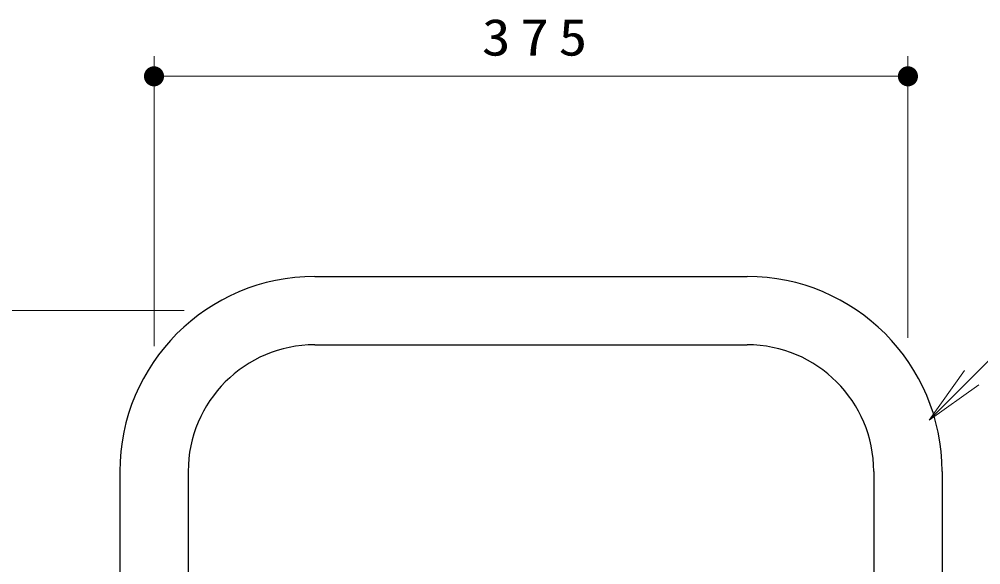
# Model space of a CAD drawing. Units: millimetres on the paper, scale 1:10. Extents: x -365 to 0, y 0 to 257.
# Drawn here: x -295.39 to -247.56, y 124.79 to 151.93 of the extents above; entities that cross this region are included whole.
import ezdxf

# ---------------------------------------------------------------- set-up
doc = ezdxf.new("R2010")
doc.units = ezdxf.units.MM
doc.layers.add('1_10', color=7, linetype='Continuous', lineweight=13)
doc.styles.add('ＭＳ ゴシック', font='')
doc.styles.get('ＭＳ ゴシック').set_extended_font_data('MS Gothic')

# ---------------------------------------------------------------- blocks, each defined once
blk = doc.blocks.new('filled_dot')
at = {"color": 0, "linetype": 'Continuous', "lineweight": -2, "const_width": 1.25}
blk.add_lwpolyline([(-0.625, 0, 1), (0.625, 0, 1)], format="xyb", close=True, dxfattribs=at)

msp = doc.modelspace()

# ---------------------------------------------------------------- linework, layer by layer
at = {"layer": '1_10'}
for p, q in [((-288.683, 135.658), (-288.683, 150.089)), ((-251.183, 136.073), (-251.183, 150.089)), ((-288.683, 149.089), (-251.183, 149.089)), ((-287.183, 137.429), (-302.183, 137.429)), ((-250.133, 131.975), (-248.365, 134.45)), ((-250.133, 131.975), (-248.011, 134.096)), ((-247.658, 133.743), (-250.133, 131.975))]:
    msp.add_line(p, q, dxfattribs=at)
at = {"layer": '1_10', "lineweight": 25}
for p, q in [((-280.683, 139.129), (-259.183, 139.129)), ((-280.683, 135.729), (-259.183, 135.729)), ((-290.383, 129.429), (-290.383, 110.012)), ((-286.983, 129.429), (-286.983, 110.012)), ((-252.883, 129.429), (-252.883, 110.012)), ((-249.483, 129.429), (-249.483, 110.012))]:
    msp.add_line(p, q, dxfattribs=at)
at = {"layer": '1_10'}
msp.add_lwpolyline([(-250.133, 131.975), (-243.12, 138.988), (-207.052, 138.988)], dxfattribs=at)
at = {"layer": '1_10', "lineweight": 25}
for centre, radius, start, end in [((-280.683, 129.429), 9.7, 90, 180), ((-259.183, 129.429), 9.7, 0, 90), ((-280.683, 129.429), 6.3, 90, 180), ((-259.183, 129.429), 6.3, 0, 90)]:
    msp.add_arc(centre, radius, start, end, dxfattribs=at)

# ---------------------------------------------------------------- block references
at = {"layer": '1_10', "xscale": 0.4, "yscale": 0.4}
msp.add_blockref('filled_dot', (-288.683, 149.089), dxfattribs=at)
at = {"layer": '1_10', "xscale": 0.4, "yscale": 0.4, "rotation": 180}
msp.add_blockref('filled_dot', (-251.183, 149.089), dxfattribs=at)

# ---------------------------------------------------------------- texts
at = {"layer": '1_10', "insert": (-269.516, 150.089), "char_height": 1.833, "attachment_point": 8, "style": 'ＭＳ ゴシック'}
msp.add_mtext('\\T1.33;\\W1.15;375', dxfattribs=at)

doc.saveas('drawing.dxf')
